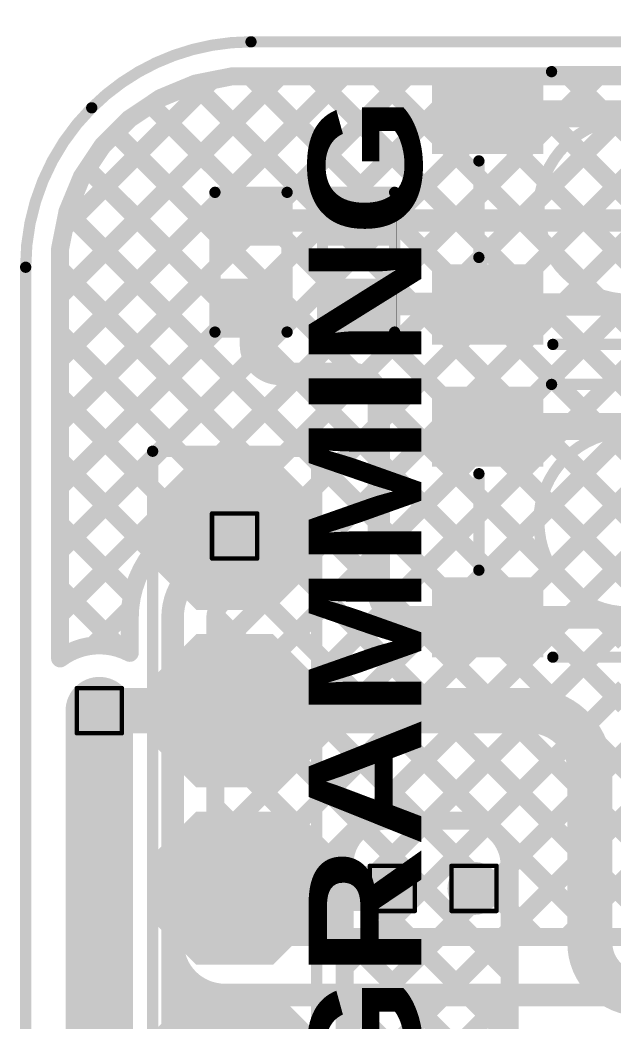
# Model space of a CAD drawing. Header units: inches. Extents: x -17 to 349, y -40 to 215.
# Drawn here: x 84.84 to 91.53, y 150.81 to 162.1 of the extents above; entities that cross this region are included whole.
import ezdxf

# ---------------------------------------------------------------- set-up
doc = ezdxf.new("R2010")
doc.units = ezdxf.units.IN
for name, color, linetype in [('Board Outline', 216, 'Continuous'), ('Bottom Layer', 5, 'Continuous'), ('Drill Drawing', 1, 'Continuous'), ('Top Layer', 1, 'Continuous'), ('Top Overlay', 2, 'Continuous'), ('Top Paste', 8, 'Continuous'), ('Top Solder', 216, 'Continuous'), ('Via Holes', 16, 'Continuous')]:
    doc.layers.add(name, color=color, linetype=linetype)
doc.styles.add('Arial Black_Bold', font='', dxfattribs={"height": 0.2})
doc.styles.get('Arial Black_Bold').set_extended_font_data('Arial Black', bold=True)

# ---------------------------------------------------------------- blocks, each defined once
blk = doc.blocks.new('PTS810SJK250SMTR_LFS_1')
at = {"layer": 'Top Layer'}
for points in [[(-2.62507476, 1.4249273), (-1.57506416, 1.4249273), (-1.57506416, 0.7249287), (-2.62507476, 0.7249287)], [(1.57506416, 1.4249273), (2.62507476, 1.4249273), (2.62507476, 0.7249287), (1.57506416, 0.7249287)], [(-2.62507476, -0.7249287), (-1.57506416, -0.7249287), (-1.57506416, -1.4249273), (-2.62507476, -1.4249273)], [(1.57506416, -0.7249287), (2.62507476, -0.7249287), (2.62507476, -1.4249273), (1.57506416, -1.4249273)]]:
    blk.add_hatch(color=1, dxfattribs=at).paths.add_polyline_path(points)
at = {"layer": 'Top Paste'}
for points in [[(-2.62507476, 1.4249273), (-1.57506416, 1.4249273), (-1.57506416, 0.7249287), (-2.62507476, 0.7249287)], [(1.57506416, 1.4249273), (2.62507476, 1.4249273), (2.62507476, 0.7249287), (1.57506416, 0.7249287)], [(-2.62507476, -0.7249287), (-1.57506416, -0.7249287), (-1.57506416, -1.4249273), (-2.62507476, -1.4249273)], [(1.57506416, -0.7249287), (2.62507476, -0.7249287), (2.62507476, -1.4249273), (1.57506416, -1.4249273)]]:
    blk.add_hatch(color=8, dxfattribs=at).paths.add_polyline_path(points)
at = {"layer": 'Top Solder'}
for points in [[(-2.72667476, 1.5265273), (-1.47346416, 1.5265273), (-1.47346416, 0.6233287), (-2.72667476, 0.6233287)], [(1.47346416, 1.5265273), (2.72667476, 1.5265273), (2.72667476, 0.6233287), (1.47346416, 0.6233287)], [(-2.72667476, -0.6233287), (-1.47346416, -0.6233287), (-1.47346416, -1.5265273), (-2.72667476, -1.5265273)], [(1.47346416, -0.6233287), (2.72667476, -0.6233287), (2.72667476, -1.5265273), (1.47346416, -1.5265273)]]:
    blk.add_hatch(color=216, dxfattribs=at).paths.add_polyline_path(points)
at = {"layer": 'Top Overlay', "const_width": 0.127}
for points in [[(1.3664184, 1.523873), (-1.3664184, 1.523873)], [(-2.836672, 1.074928), (-3.014472, 1.252728)], [(-3.014472, 1.252728), (-3.014472, 0.8971279999999999)], [(-2.836672, 1.074928), (-3.014472, 0.8971279999999999)], [(0.508, 1.016), (-0.508, 1.016)], [(-2.199894, 0.5438139999999999), (-2.199894, -0.5438139999999999)], [(2.199894, 0.5438139999999999), (2.199894, -0.5438139999999999)], [(0.508, -1.016), (-0.508, -1.016)], [(1.3810996, -1.549908), (-1.3810996, -1.549908)]]:
    blk.add_lwpolyline(points, dxfattribs=at)
at = {"layer": 'Top Overlay', "const_width": 0.0635}
for points in [[(-1.3981684, 1.523873, 1), (-1.3346684, 1.523873, 1)], [(1.3346684, 1.523873, 1), (1.3981684, 1.523873, 1)], [(-3.046222, 1.252728, 1), (-2.982722, 1.252728, 1)], [(-3.046222, 1.252728, 1), (-2.982722, 1.252728, 1)], [(-2.868422, 1.074928, 1), (-2.804922, 1.074928, 1)], [(-2.868422, 1.074928, 1), (-2.804922, 1.074928, 1)], [(-0.5397500000000001, 1.016, 1), (-0.47625, 1.016, 1)], [(-0.53974746, 1.016, 1), (-0.47624746, 1.016, 1)], [(0.47624746, 1.016, 1), (0.53974746, 1.016, 1)], [(0.47625, 1.016, 1), (0.5397500000000001, 1.016, 1)], [(-3.046222, 0.8971279999999999, 1), (-2.982722, 0.8971279999999999, 1)], [(-3.046222, 0.8971279999999999, 1), (-2.982722, 0.8971279999999999, 1)], [(-2.231644, 0.5438139999999999, 1), (-2.168144, 0.5438139999999999, 1)], [(2.168144, 0.5438139999999999, 1), (2.231644, 0.5438139999999999, 1)], [(-2.231644, -0.5438139999999999, 1), (-2.168144, -0.5438139999999999, 1)], [(2.168144, -0.5438139999999999, 1), (2.231644, -0.5438139999999999, 1)], [(-0.5397500000000001, -1.016, 1), (-0.47625, -1.016, 1)], [(-0.53974746, -1.016, 1), (-0.47624746, -1.016, 1)], [(0.47624746, -1.016, 1), (0.53974746, -1.016, 1)], [(0.47625, -1.016, 1), (0.5397500000000001, -1.016, 1)], [(-1.4128496, -1.549908, 1), (-1.3493496, -1.549908, 1)], [(1.3493496, -1.549908, 1), (1.4128496, -1.549908, 1)]]:
    blk.add_lwpolyline(points, format="xyb", close=True, dxfattribs=at)
at = {"layer": 'Top Overlay', "const_width": 0.127}
for points in [[(-0.50799746, -1.016, -0.9999999999999999), (-0.50799746, 1.016)], [(0.50799746, 1.016, -0.9999999999999999), (0.50799746, -1.016)]]:
    blk.add_lwpolyline(points, format="xyb", dxfattribs=at)
blk = doc.blocks.new('PTS810SJK250SMTR_LFS_2')
at = {"layer": 'Top Layer'}
for points in [[(-2.62507476, 1.4249273), (-1.57506416, 1.4249273), (-1.57506416, 0.7249287), (-2.62507476, 0.7249287)], [(1.57506416, 1.4249273), (2.62507476, 1.4249273), (2.62507476, 0.7249287), (1.57506416, 0.7249287)], [(-2.62507476, -0.7249287), (-1.57506416, -0.7249287), (-1.57506416, -1.4249273), (-2.62507476, -1.4249273)], [(1.57506416, -0.7249287), (2.62507476, -0.7249287), (2.62507476, -1.4249273), (1.57506416, -1.4249273)]]:
    blk.add_hatch(color=1, dxfattribs=at).paths.add_polyline_path(points)
at = {"layer": 'Top Paste'}
for points in [[(-2.62507476, 1.4249273), (-1.57506416, 1.4249273), (-1.57506416, 0.7249287), (-2.62507476, 0.7249287)], [(1.57506416, 1.4249273), (2.62507476, 1.4249273), (2.62507476, 0.7249287), (1.57506416, 0.7249287)], [(-2.62507476, -0.7249287), (-1.57506416, -0.7249287), (-1.57506416, -1.4249273), (-2.62507476, -1.4249273)], [(1.57506416, -0.7249287), (2.62507476, -0.7249287), (2.62507476, -1.4249273), (1.57506416, -1.4249273)]]:
    blk.add_hatch(color=8, dxfattribs=at).paths.add_polyline_path(points)
at = {"layer": 'Top Solder'}
for points in [[(-2.72667476, 1.5265273), (-1.47346416, 1.5265273), (-1.47346416, 0.6233287), (-2.72667476, 0.6233287)], [(1.47346416, 1.5265273), (2.72667476, 1.5265273), (2.72667476, 0.6233287), (1.47346416, 0.6233287)], [(-2.72667476, -0.6233287), (-1.47346416, -0.6233287), (-1.47346416, -1.5265273), (-2.72667476, -1.5265273)], [(1.47346416, -0.6233287), (2.72667476, -0.6233287), (2.72667476, -1.5265273), (1.47346416, -1.5265273)]]:
    blk.add_hatch(color=216, dxfattribs=at).paths.add_polyline_path(points)
at = {"layer": 'Top Overlay', "const_width": 0.127}
for points in [[(1.3664184, 1.523873), (-1.3664184, 1.523873)], [(-2.836672, 1.074928), (-3.014472, 1.252728)], [(-3.014472, 1.252728), (-3.014472, 0.8971279999999999)], [(-2.836672, 1.074928), (-3.014472, 0.8971279999999999)], [(0.508, 1.016), (-0.508, 1.016)], [(-2.199894, 0.5438139999999999), (-2.199894, -0.5438139999999999)], [(2.199894, 0.5438139999999999), (2.199894, -0.5438139999999999)], [(0.508, -1.016), (-0.508, -1.016)], [(1.3810996, -1.549908), (-1.3810996, -1.549908)]]:
    blk.add_lwpolyline(points, dxfattribs=at)
at = {"layer": 'Top Overlay', "const_width": 0.0635}
for points in [[(-1.3981684, 1.523873, 1), (-1.3346684, 1.523873, 1)], [(1.3346684, 1.523873, 1), (1.3981684, 1.523873, 1)], [(-3.046222, 1.252728, 1), (-2.982722, 1.252728, 1)], [(-3.046222, 1.252728, 1), (-2.982722, 1.252728, 1)], [(-2.868422, 1.074928, 1), (-2.804922, 1.074928, 1)], [(-2.868422, 1.074928, 1), (-2.804922, 1.074928, 1)], [(-0.5397500000000001, 1.016, 1), (-0.47625, 1.016, 1)], [(-0.53974746, 1.016, 1), (-0.47624746, 1.016, 1)], [(0.47624746, 1.016, 1), (0.53974746, 1.016, 1)], [(0.47625, 1.016, 1), (0.5397500000000001, 1.016, 1)], [(-3.046222, 0.8971279999999999, 1), (-2.982722, 0.8971279999999999, 1)], [(-3.046222, 0.8971279999999999, 1), (-2.982722, 0.8971279999999999, 1)], [(-2.231644, 0.5438139999999999, 1), (-2.168144, 0.5438139999999999, 1)], [(2.168144, 0.5438139999999999, 1), (2.231644, 0.5438139999999999, 1)], [(-2.231644, -0.5438139999999999, 1), (-2.168144, -0.5438139999999999, 1)], [(2.168144, -0.5438139999999999, 1), (2.231644, -0.5438139999999999, 1)], [(-0.5397500000000001, -1.016, 1), (-0.47625, -1.016, 1)], [(-0.53974746, -1.016, 1), (-0.47624746, -1.016, 1)], [(0.47624746, -1.016, 1), (0.53974746, -1.016, 1)], [(0.47625, -1.016, 1), (0.5397500000000001, -1.016, 1)], [(-1.4128496, -1.549908, 1), (-1.3493496, -1.549908, 1)], [(1.3493496, -1.549908, 1), (1.4128496, -1.549908, 1)]]:
    blk.add_lwpolyline(points, format="xyb", close=True, dxfattribs=at)
at = {"layer": 'Top Overlay', "const_width": 0.127}
for points in [[(-0.50799746, -1.016, -0.9999999999999999), (-0.50799746, 1.016)], [(0.50799746, 1.016, -0.9999999999999999), (0.50799746, -1.016)]]:
    blk.add_lwpolyline(points, format="xyb", dxfattribs=at)
blk = doc.blocks.new('R___0402_3')
at = {"layer": 'Top Layer'}
for points in [[(-0.6985, -0.3175), (-0.6985, 0.3175), (-0.2412999999999999, 0.3175), (-0.2413, -0.3175)], [(0.24130254, -0.3175), (0.24130254, 0.3175), (0.6985025399999999, 0.3175), (0.6985025399999999, -0.3175)]]:
    blk.add_hatch(color=1, dxfattribs=at).paths.add_polyline_path(points)
at = {"layer": 'Top Paste'}
for points in [[(-0.6985, -0.3175), (-0.6985, 0.3175), (-0.2412999999999999, 0.3175), (-0.2413, -0.3175)], [(0.24130254, -0.3175), (0.24130254, 0.3175), (0.6985025399999999, 0.3175), (0.6985025399999999, -0.3175)]]:
    blk.add_hatch(color=8, dxfattribs=at).paths.add_polyline_path(points)
at = {"layer": 'Top Solder'}
for points in [[(-0.75350116, -0.37250116), (-0.75350116, 0.37250116), (-0.1862988399999999, 0.37250116), (-0.18629884, -0.37250116)], [(0.18630138, -0.37250116), (0.18630138, 0.37250116), (0.7535037, 0.37250116), (0.7535037, -0.37250116)]]:
    blk.add_hatch(color=216, dxfattribs=at).paths.add_polyline_path(points)
at = {"layer": 'Top Overlay'}
for points, const_width in [([(-0.7874, 0.4064), (-0.7874, -0.4064)], 0.127), ([(-0.7874, 0.4064), (0.7874, 0.4064)], 0.127), ([(0.7874, 0.4064), (0.7874, -0.4064)], 0.127), ([(-0.7874, -0.4064), (0.7874, -0.4064)], 0.127), ([(-0.8127974599999999, -0.4318), (0.8128, -0.4318)], 0.0032258)]:
    blk.add_lwpolyline(points, dxfattribs=dict(at, const_width=const_width))
for points, const_width in [([(-0.8191499999999999, 0.4064, 1), (-0.7556499999999999, 0.4064, 1)], 0.0635), ([(-0.8191499999999999, 0.4064, 1), (-0.7556499999999999, 0.4064, 1)], 0.0635), ([(0.7556499999999999, 0.4064, 1), (0.8191499999999999, 0.4064, 1)], 0.0635), ([(0.7556499999999999, 0.4064, 1), (0.8191499999999999, 0.4064, 1)], 0.0635), ([(-0.8191499999999999, -0.4064, 1), (-0.7556499999999999, -0.4064, 1)], 0.0635), ([(-0.8191499999999999, -0.4064, 1), (-0.7556499999999999, -0.4064, 1)], 0.0635), ([(-0.8136026399999999, -0.4318, 1), (-0.81199228, -0.4318, 1)], 0.0016129), ([(0.7556499999999999, -0.4064, 1), (0.8191499999999999, -0.4064, 1)], 0.0635), ([(0.7556499999999999, -0.4064, 1), (0.8191499999999999, -0.4064, 1)], 0.0635), ([(0.8119948199999999, -0.4318, 1), (0.81360518, -0.4318, 1)], 0.0016129)]:
    blk.add_lwpolyline(points, format="xyb", close=True, dxfattribs=dict(at, const_width=const_width))
blk = doc.blocks.new('R___0402_4')
at = {"layer": 'Top Layer'}
for points in [[(-0.6985025399999999, -0.3175), (-0.6985025399999999, 0.3175), (-0.24130254, 0.3175), (-0.24130254, -0.3175)], [(0.2412999999999999, -0.3175), (0.2413, 0.3175), (0.6985, 0.3175), (0.6985, -0.3175)]]:
    blk.add_hatch(color=1, dxfattribs=at).paths.add_polyline_path(points)
at = {"layer": 'Top Paste'}
for points in [[(-0.6985025399999999, -0.3175), (-0.6985025399999999, 0.3175), (-0.24130254, 0.3175), (-0.24130254, -0.3175)], [(0.2412999999999999, -0.3175), (0.2413, 0.3175), (0.6985, 0.3175), (0.6985, -0.3175)]]:
    blk.add_hatch(color=8, dxfattribs=at).paths.add_polyline_path(points)
at = {"layer": 'Top Solder'}
for points in [[(-0.7535037, -0.37250116), (-0.7535037, 0.37250116), (-0.18630138, 0.37250116), (-0.18630138, -0.37250116)], [(0.1862988399999999, -0.37250116), (0.18629884, 0.37250116), (0.75350116, 0.37250116), (0.75350116, -0.37250116)]]:
    blk.add_hatch(color=216, dxfattribs=at).paths.add_polyline_path(points)
at = {"layer": 'Top Overlay'}
for points, const_width in [([(-0.7874, 0.4064), (-0.7874, -0.4064)], 0.127), ([(-0.7874, 0.4064), (0.7874, 0.4064)], 0.127), ([(0.7874, 0.4064), (0.7874, -0.4064)], 0.127), ([(-0.7874, -0.4064), (0.7874, -0.4064)], 0.127), ([(-0.8128, -0.4318), (0.8127974599999999, -0.4318)], 0.0032258)]:
    blk.add_lwpolyline(points, dxfattribs=dict(at, const_width=const_width))
for points, const_width in [([(-0.8191499999999999, 0.4064, 1), (-0.7556499999999999, 0.4064, 1)], 0.0635), ([(-0.8191499999999999, 0.4064, 1), (-0.7556499999999999, 0.4064, 1)], 0.0635), ([(0.7556499999999999, 0.4064, 1), (0.8191499999999999, 0.4064, 1)], 0.0635), ([(0.7556499999999999, 0.4064, 1), (0.8191499999999999, 0.4064, 1)], 0.0635), ([(-0.8191499999999999, -0.4064, 1), (-0.7556499999999999, -0.4064, 1)], 0.0635), ([(-0.8191499999999999, -0.4064, 1), (-0.7556499999999999, -0.4064, 1)], 0.0635), ([(-0.81360518, -0.4318, 1), (-0.8119948199999999, -0.4318, 1)], 0.0016129), ([(0.7556499999999999, -0.4064, 1), (0.8191499999999999, -0.4064, 1)], 0.0635), ([(0.7556499999999999, -0.4064, 1), (0.8191499999999999, -0.4064, 1)], 0.0635), ([(0.81199228, -0.4318, 1), (0.8136026399999999, -0.4318, 1)], 0.0016129)]:
    blk.add_lwpolyline(points, format="xyb", close=True, dxfattribs=dict(at, const_width=const_width))
blk = doc.blocks.new('SMD_PADS__1_8__2_54___83')
at = {"layer": 'Top Layer'}
for points in [[(0.3809999999999999, 0.7619999999999999), (-0.3809999999999999, 0.7619999999999999), (-0.7619999999999999, 0.3809999999999999), (-0.7619999999999999, -0.3809999999999999), (-0.3809999999999999, -0.7619999999999999), (0.3809999999999999, -0.7619999999999999), (0.7619999999999999, -0.3809999999999999), (0.7619999999999999, 0.3809999999999999)], [(2.38099854, 0.7619999999999999), (1.61899854, 0.7619999999999999), (1.23799854, 0.3809999999999999), (1.23799854, -0.3809999999999999), (1.61899854, -0.7619999999999999), (2.38099854, -0.7619999999999999), (2.76199854, -0.3809999999999999), (2.76199854, 0.3809999999999999)], [(4.38099454, 0.7619999999999999), (3.61899454, 0.7619999999999999), (3.23799454, 0.3809999999999999), (3.23799454, -0.3809999999999999), (3.61899454, -0.7619999999999999), (4.38099454, -0.7619999999999999), (4.76199454, -0.3809999999999999), (4.76199454, 0.3809999999999999)], [(6.38099816, 0.7619999999999999), (5.61899816, 0.7619999999999999), (5.23799816, 0.3809999999999999), (5.23799816, -0.3809999999999999), (5.61899816, -0.7619999999999999), (6.38099816, -0.7619999999999999), (6.76199816, -0.3809999999999999), (6.76199816, 0.3809999999999999)]]:
    blk.add_hatch(color=1, dxfattribs=at).paths.add_polyline_path(points)
at = {"layer": 'Top Paste'}
for points in [[(0.3809999999999999, 0.7619999999999999), (-0.3809999999999999, 0.7619999999999999), (-0.7619999999999999, 0.3809999999999999), (-0.7619999999999999, -0.3809999999999999), (-0.3809999999999999, -0.7619999999999999), (0.3809999999999999, -0.7619999999999999), (0.7619999999999999, -0.3809999999999999), (0.7619999999999999, 0.3809999999999999)], [(2.38099854, 0.7619999999999999), (1.61899854, 0.7619999999999999), (1.23799854, 0.3809999999999999), (1.23799854, -0.3809999999999999), (1.61899854, -0.7619999999999999), (2.38099854, -0.7619999999999999), (2.76199854, -0.3809999999999999), (2.76199854, 0.3809999999999999)], [(4.38099454, 0.7619999999999999), (3.61899454, 0.7619999999999999), (3.23799454, 0.3809999999999999), (3.23799454, -0.3809999999999999), (3.61899454, -0.7619999999999999), (4.38099454, -0.7619999999999999), (4.76199454, -0.3809999999999999), (4.76199454, 0.3809999999999999)], [(6.38099816, 0.7619999999999999), (5.61899816, 0.7619999999999999), (5.23799816, 0.3809999999999999), (5.23799816, -0.3809999999999999), (5.61899816, -0.7619999999999999), (6.38099816, -0.7619999999999999), (6.76199816, -0.3809999999999999), (6.76199816, 0.3809999999999999)]]:
    blk.add_hatch(color=8, dxfattribs=at).paths.add_polyline_path(points)
at = {"layer": 'Top Solder'}
for points in [[(0.4318, 0.8636), (-0.4318, 0.8636), (-0.8636, 0.4318), (-0.8636, -0.4318), (-0.4318, -0.8636), (0.4318, -0.8636), (0.8636, -0.4318), (0.8636, 0.4318)], [(2.43179854, 0.8636), (1.56819854, 0.8636), (1.13639854, 0.4318), (1.13639854, -0.4318), (1.56819854, -0.8636), (2.43179854, -0.8636), (2.86359854, -0.4318), (2.86359854, 0.4318)], [(4.431794539999999, 0.8636), (3.56819454, 0.8636), (3.13639454, 0.4318), (3.13639454, -0.4318), (3.56819454, -0.8636), (4.431794539999999, -0.8636), (4.863594539999999, -0.4318), (4.863594539999999, 0.4318)], [(6.43179816, 0.8636), (5.56819816, 0.8636), (5.13639816, 0.4318), (5.13639816, -0.4318), (5.56819816, -0.8636), (6.43179816, -0.8636), (6.86359816, -0.4318), (6.86359816, 0.4318)]]:
    blk.add_hatch(color=216, dxfattribs=at).paths.add_polyline_path(points)
at = {"layer": 'Top Overlay', "const_width": 0.127}
for points in [[(14.9237954, 0.9237979999999999), (-0.9238030799999999, 0.9237979999999999)], [(-0.92380054, -0.92380054), (-0.92380054, 0.92380054)], [(-0.9238030799999999, -0.9238030799999999), (14.9237954, -0.92380054)]]:
    blk.add_lwpolyline(points, dxfattribs=at)
at = {"layer": 'Top Overlay', "const_width": 0.0635}
for points in [[(-0.9555530799999999, 0.9237979999999999, 1), (-0.8920530799999998, 0.9237979999999999, 1)], [(-0.9555505399999998, 0.92380054, 1), (-0.89205054, 0.92380054, 1)], [(-0.9555530799999999, -0.9238030799999999, 1), (-0.8920530799999998, -0.9238030799999999, 1)], [(-0.9555505399999998, -0.92380054, 1), (-0.89205054, -0.92380054, 1)]]:
    blk.add_lwpolyline(points, format="xyb", close=True, dxfattribs=at)

msp = doc.modelspace()

# ---------------------------------------------------------------- hatches: boundary and pattern name
at = {"layer": 'Bottom Layer'}
h = msp.add_hatch(color=5, dxfattribs=at)
edge = h.paths.add_edge_path()
edge.add_arc((87.25869772, 156.28747), 0.2999994, 0, 360)
h = msp.add_hatch(color=5, dxfattribs=at)
edge = h.paths.add_edge_path()
edge.add_arc((85.73469772, 154.31846962), 0.2999994, 0, 360)
h = msp.add_hatch(color=5, dxfattribs=at)
edge = h.paths.add_edge_path()
edge.add_arc((89.03669771999999, 152.31566946), 0.2999994, 0, 360)
h = msp.add_hatch(color=5, dxfattribs=at)
edge = h.paths.add_edge_path()
edge.add_arc((89.95706163999999, 152.31566946), 0.2999994, 0, 360)
at = {"layer": 'Top Layer'}
h = msp.add_hatch(color=1, dxfattribs=at)
edge = h.paths.add_edge_path()
edge.add_arc((87.25869772, 156.28747), 0.2999994, 0, 360)
h = msp.add_hatch(color=1, dxfattribs=at)
edge = h.paths.add_edge_path()
edge.add_arc((85.73469772, 154.31846962), 0.2999994, 0, 360)
h = msp.add_hatch(color=1, dxfattribs=at)
edge = h.paths.add_edge_path()
edge.add_arc((89.03669771999999, 152.31566946), 0.2999994, 0, 360)
h = msp.add_hatch(color=1, dxfattribs=at)
edge = h.paths.add_edge_path()
edge.add_arc((89.95706163999999, 152.31566946), 0.2999994, 0, 360)
at = {"layer": 'Via Holes'}
h = msp.add_hatch(color=7, dxfattribs=at)
edge = h.paths.add_edge_path()
edge.add_arc((87.25869772, 156.28747), 0.1499997, 0, 360)
h = msp.add_hatch(color=7, dxfattribs=at)
edge = h.paths.add_edge_path()
edge.add_arc((85.73469772, 154.31846962), 0.1499997, 0, 360)
h = msp.add_hatch(color=7, dxfattribs=at)
edge = h.paths.add_edge_path()
edge.add_arc((89.03669771999999, 152.31566946), 0.1499997, 0, 360)
h = msp.add_hatch(color=7, dxfattribs=at)
edge = h.paths.add_edge_path()
edge.add_arc((89.95706163999999, 152.31566946), 0.1499997, 0, 360)

# ---------------------------------------------------------------- linework, layer by layer
at = {"layer": 'Board Outline', "const_width": 0.127}
for points in [[(85.64865014, 161.11287056, -0.198912367379658), (87.44386118, 161.8564708)], [(84.90435394, 159.31598058, -0.198912367379658), (85.64865014, 161.11287056)]]:
    msp.add_lwpolyline(points, format="xyb", dxfattribs=at)
for points in [[(87.44386118, 161.8564708), (92.08491362, 161.8564708)], [(84.90435394, 139.4028708), (84.90435394, 159.31598058)]]:
    msp.add_lwpolyline(points, dxfattribs=at)
at = {"layer": 'Board Outline', "const_width": 0.0635}
for points in [[(87.41211118, 161.8564708, 1), (87.47561118, 161.8564708, 1)], [(87.41211118, 161.8564708, 1), (87.47561118, 161.8564708, 1)], [(85.61690014, 161.11287056, 1), (85.68040013999999, 161.11287056, 1)], [(85.61690014, 161.11287056, 1), (85.68040013999999, 161.11287056, 1)], [(84.87260393999999, 159.31598058, 1), (84.93610394, 159.31598058, 1)], [(84.87260393999999, 159.31598058, 1), (84.93610394, 159.31598058, 1)]]:
    msp.add_lwpolyline(points, format="xyb", close=True, dxfattribs=at)
at = {"layer": 'Bottom Layer'}
for points, const_width in [([(87.0424726, 154.99631434), (98.08499306, 166.0388348)], 0.2032), ([(87.0424726, 154.27789312), (97.99950427999998, 165.2349248)], 0.2032), ([(87.0424726, 153.5594719), (98.40903102, 164.92603032)], 0.2032), ([(87.0424726, 152.84105068), (98.9172901, 164.71586818)], 0.2032), ([(87.0424726, 152.12262946), (98.91728755999999, 163.99744442)], 0.2032), ([(87.40746297999999, 151.76919862), (98.91728755999999, 163.2790232)], 0.2032), ([(87.86488904, 156.537152), (93.00442917999999, 161.67669214)], 0.2032), ([(85.2928063, 155.4019117), (91.35891303999999, 161.46801844)], 0.2032), ([(85.2928063, 157.55717536), (89.20364684, 161.4680159)], 0.2032), ([(85.2928063, 156.83875414), (89.92206805999999, 161.4680159)], 0.2032), ([(85.2928063, 156.12033292), (90.64048928, 161.4680159)], 0.2032), ([(85.2928063, 158.9940178), (87.76680186, 161.46801336)], 0.2032), ([(85.2928063, 158.27559658), (88.48522308, 161.46801336)], 0.2032), ([(85.33859996, 159.75823268), (87.00277494, 161.42240766)], 0.2032), ([(86.42527799999999, 161.22327928), (86.81663103999999, 161.38538208)], 0.2032), ([(86.80141389999999, 161.37908034), (92.35074239999999, 155.82975184)], 0.2032), ([(86.81663103999999, 161.38538208), (87.23206074, 161.4680159)], 0.2032), ([(87.23206074, 161.4680159), (87.44385356, 161.46801336)], 0.2032), ([(87.4309021, 161.46801336), (93.06916362, 155.82975184)], 0.2032), ([(87.44385864, 161.46801336), (92.08491362, 161.46801844)], 0.2032), ([(87.50454432, 156.8952285), (92.07733426, 161.46801844)], 0.2032), ([(88.14932332, 161.46801336), (93.78758484, 155.82975184)], 0.2032), ([(88.86774199999999, 161.4680159), (94.50600352, 155.82975438)], 0.2032), ([(89.58616321999999, 161.4680159), (95.22442473999999, 155.82975438)], 0.2032), ([(90.30458444, 161.4680159), (95.8382386, 155.93436174)], 0.2032), ([(91.02300311999998, 161.46801844), (96.6378814, 155.85314016)], 0.2032), ([(86.07308667999999, 160.98794828), (86.42527799999999, 161.22327928)], 0.2032), ([(86.31349005999999, 161.14858296), (91.77727136, 155.68480166)], 0.2032), ([(85.92332319999998, 160.83818988), (86.07308667999999, 160.98794828)], 0.2032), ([(85.77339716, 160.68825876), (85.92332319999998, 160.83818988)], 0.2032), ([(85.91439256, 160.82925924), (91.65289517999999, 155.09075662)], 0.2032), ([(85.5378147, 160.33568136), (85.77339716, 160.68825876)], 0.2032), ([(85.59859182, 160.42663876), (91.65289517999999, 154.3723354)], 0.2032), ([(85.37553156, 159.94389906), (85.5378147, 160.33568136)], 0.2032), ([(85.2928063, 159.52800708), (85.37553156, 159.94389906)], 0.2032), ([(85.37343859999999, 159.93337076), (93.53761073999999, 151.76919862)], 0.2032), ([(85.2928063, 159.31598058), (85.2928063, 159.52800708)], 0.2032), ([(85.2928063, 154.90780042), (85.2928063, 159.31598058)], 0.2032), ([(85.2928063, 159.29558184), (92.81918952, 151.76919862)], 0.2032), ([(85.2928063, 158.57716062), (86.98620906, 156.88375786)], 0.2032), ([(85.2928063, 157.8587394), (86.64189428, 156.50965142)], 0.2032), ([(85.2928063, 157.14031818), (86.33244862, 156.10067586)], 0.2032), ([(85.2928063, 156.42189696), (86.10285802, 155.61184524)], 0.2032), ([(86.49093445999999, 156.26525262), (86.60773382, 156.36530322)], 0.2032), ([(86.80407328, 155.8980372), (87.25869772, 156.28747)], 0.254), ([(87.85498557999999, 156.01498134), (92.1007683, 151.76919862)], 0.2032), ([(85.2928063, 155.70347574), (85.98506806, 155.01121398)], 0.2032), ([(87.11884785999999, 155.53222386), (87.23564976, 155.632277)], 0.2032), ([(87.48087914, 155.67066656), (91.38234961999999, 151.76919608)], 0.2032), ([(85.66065418, 155.05133836), (86.08197922, 155.4726634)], 0.2032), ([(86.55987259999999, 151.70465976), (86.55987259999999, 155.36730928)], 0.254), ([(87.0436156, 155.38950888), (90.6639284, 151.76919608)], 0.2032), ([(86.0772726, 154.97056128), (86.0772726, 155.36730928)], 0.2032), ([(87.0424726, 151.76919862), (87.0424726, 155.36730928)], 0.2032), ([(88.12588165999999, 151.76919608), (91.65289517999999, 155.2962096)], 0.2032), ([(85.73469772, 141.87468704), (85.73469772, 154.31846962)], 0.7619999999999999), ([(87.0424726, 154.67223066), (89.94550717999999, 151.76919608)], 0.2032), ([(88.84430288, 151.76919608), (91.65289517999999, 154.57778838)], 0.2032), ([(89.5627241, 151.76919608), (91.86872913999999, 154.07520112)], 0.2032), ([(90.28114532, 151.76919608), (92.57406427999999, 154.06211504)], 0.2032), ([(90.99956653999999, 151.76919608), (93.29248296, 154.0621125)], 0.2032), ([(87.0424726, 153.95380944), (89.22708596, 151.76919608)], 0.2032), ([(87.0424726, 153.23538822), (88.50866474, 151.76919608)], 0.2032), ([(87.0424726, 152.516967), (87.79024098, 151.76919862)], 0.2032), ([(87.0424726, 151.76919862), (89.03669771999999, 151.76919608)], 0.2032), ([(89.03669771999999, 151.76919608), (94.49590448, 151.76919862)], 0.2032), ([(86.55987259999999, 151.11447044), (86.55987259999999, 151.70465976)], 0.254), ([(86.55987259999999, 150.52428112), (86.55987259999999, 151.11447044)], 0.254), ([(86.61666192, 151.11447044), (94.53705248, 151.11447044)], 0.254)]:
    msp.add_lwpolyline(points, dxfattribs=dict(at, const_width=const_width))
for points, const_width in [([(86.75061389999999, 161.37908034, 1), (86.8522139, 161.37908034, 1)], 0.1016), ([(86.76583104, 161.38538208, 1), (86.86743104, 161.38538208, 1)], 0.1016), ([(86.76583104, 161.38538208, 1), (86.86743104, 161.38538208, 1)], 0.1016), ([(86.95197494, 161.42240766, 1), (87.05357493999999, 161.42240766, 1)], 0.1016), ([(87.18126074, 161.4680159, 1), (87.28286074, 161.4680159, 1)], 0.1016), ([(87.18126074, 161.4680159, 1), (87.28286074, 161.4680159, 1)], 0.1016), ([(87.38010209999999, 161.46801336, 1), (87.48170209999999, 161.46801336, 1)], 0.1016), ([(87.39305355999998, 161.46801336, 1), (87.49465355999999, 161.46801336, 1)], 0.1016), ([(87.39305863999999, 161.46801336, 1), (87.49465864, 161.46801336, 1)], 0.1016), ([(87.71600185999999, 161.46801336, 1), (87.81760186, 161.46801336, 1)], 0.1016), ([(88.09852332, 161.46801336, 1), (88.20012331999999, 161.46801336, 1)], 0.1016), ([(88.43442307999999, 161.46801336, 1), (88.53602307999999, 161.46801336, 1)], 0.1016), ([(88.816942, 161.4680159, 1), (88.91854199999999, 161.4680159, 1)], 0.1016), ([(89.15284684, 161.4680159, 1), (89.25444684, 161.4680159, 1)], 0.1016), ([(89.53536322, 161.4680159, 1), (89.63696322, 161.4680159, 1)], 0.1016), ([(89.87126805999999, 161.4680159, 1), (89.97286806, 161.4680159, 1)], 0.1016), ([(90.25378444, 161.4680159, 1), (90.35538444, 161.4680159, 1)], 0.1016), ([(90.58968927999999, 161.4680159, 1), (90.69128927999999, 161.4680159, 1)], 0.1016), ([(90.97220312, 161.46801844, 1), (91.07380312, 161.46801844, 1)], 0.1016), ([(91.30811304, 161.46801844, 1), (91.40971304, 161.46801844, 1)], 0.1016), ([(86.26269006, 161.14858296, 1), (86.36429006, 161.14858296, 1)], 0.1016), ([(86.374478, 161.22327928, 1), (86.476078, 161.22327928, 1)], 0.1016), ([(86.374478, 161.22327928, 1), (86.476078, 161.22327928, 1)], 0.1016), ([(86.02228668, 160.98794828, 1), (86.12388668, 160.98794828, 1)], 0.1016), ([(86.02228668, 160.98794828, 1), (86.12388668, 160.98794828, 1)], 0.1016), ([(85.86359255999999, 160.82925924, 1), (85.96519255999999, 160.82925924, 1)], 0.1016), ([(85.87252319999999, 160.83818988, 1), (85.9741232, 160.83818988, 1)], 0.1016), ([(85.87252319999999, 160.83818988, 1), (85.9741232, 160.83818988, 1)], 0.1016), ([(85.72259715999999, 160.68825876, 1), (85.82419716, 160.68825876, 1)], 0.1016), ([(85.72259715999999, 160.68825876, 1), (85.82419716, 160.68825876, 1)], 0.1016), ([(85.54779182, 160.42663876, 1), (85.64939181999999, 160.42663876, 1)], 0.1016), ([(85.48701469999999, 160.33568136, 1), (85.5886147, 160.33568136, 1)], 0.1016), ([(85.48701469999999, 160.33568136, 1), (85.5886147, 160.33568136, 1)], 0.1016), ([(85.32263859999999, 159.93337076, 1), (85.4242386, 159.93337076, 1)], 0.1016), ([(85.32473156, 159.94389906, 1), (85.42633156, 159.94389906, 1)], 0.1016), ([(85.32473156, 159.94389906, 1), (85.42633156, 159.94389906, 1)], 0.1016), ([(85.28779995999999, 159.75823268, 1), (85.38939995999999, 159.75823268, 1)], 0.1016), ([(85.2420063, 159.52800708, 1), (85.34360629999999, 159.52800708, 1)], 0.1016), ([(85.2420063, 159.52800708, 1), (85.34360629999999, 159.52800708, 1)], 0.1016), ([(85.2420063, 159.31598058, 1), (85.34360629999999, 159.31598058, 1)], 0.1016), ([(85.2420063, 159.31598058, 1), (85.34360629999999, 159.31598058, 1)], 0.1016), ([(85.2420063, 159.29558184, 1), (85.34360629999999, 159.29558184, 1)], 0.1016), ([(85.2420063, 158.9940178, 1), (85.34360629999999, 158.9940178, 1)], 0.1016), ([(85.2420063, 158.57716062, 1), (85.34360629999999, 158.57716062, 1)], 0.1016), ([(85.2420063, 158.27559658, 1), (85.34360629999999, 158.27559658, 1)], 0.1016), ([(85.2420063, 157.8587394, 1), (85.34360629999999, 157.8587394, 1)], 0.1016), ([(85.2420063, 157.55717536, 1), (85.34360629999999, 157.55717536, 1)], 0.1016), ([(85.2420063, 157.14031818, 1), (85.34360629999999, 157.14031818, 1)], 0.1016), ([(86.93540905999998, 156.88375786, 1), (87.03700905999999, 156.88375786, 1)], 0.1016), ([(87.45374432, 156.8952285, 1), (87.55534431999999, 156.8952285, 1)], 0.1016), ([(85.2420063, 156.83875414, 1), (85.34360629999999, 156.83875414, 1)], 0.1016), ([(87.81408904, 156.537152, 1), (87.91568904, 156.537152, 1)], 0.1016), ([(85.2420063, 156.42189696, 1), (85.34360629999999, 156.42189696, 1)], 0.1016), ([(86.59109428, 156.50965142, 1), (86.69269428, 156.50965142, 1)], 0.1016), ([(86.55693382, 156.36530322, 1), (86.65853381999999, 156.36530322, 1)], 0.1016), ([(86.55693382, 156.36530322, 1), (86.65853381999999, 156.36530322, 1)], 0.1016), ([(87.19519772, 156.28747, 1), (87.32219771999999, 156.28747, 1)], 0.127), ([(87.86349711999999, 156.28747, 1), (87.96509712, 156.28747, 1)], 0.1016), ([(87.86349711999999, 156.28747, 1), (87.96509712, 156.28747, 1)], 0.1016), ([(86.43931404, 156.26455158, 1), (86.54091404, 156.26455158, 1)], 0.1016), ([(86.44013446, 156.26525262, 1), (86.54173446, 156.26525262, 1)], 0.1016), ([(85.2420063, 156.12033292, 1), (85.34360629999999, 156.12033292, 1)], 0.1016), ([(86.28164862, 156.10067586, 1), (86.38324861999999, 156.10067586, 1)], 0.1016), ([(87.80418558, 156.01498134, 1), (87.90578558, 156.01498134, 1)], 0.1016), ([(86.74057327999999, 155.8980372, 1), (86.86757327999999, 155.8980372, 1)], 0.127), ([(86.74057327999999, 155.8980372, 1), (86.86757327999999, 155.8980372, 1)], 0.127), ([(85.2420063, 155.70347574, 1), (85.34360629999999, 155.70347574, 1)], 0.1016), ([(86.05205801999999, 155.61184524, 1), (86.15365802, 155.61184524, 1)], 0.1016), ([(87.18484975999999, 155.632277, 1), (87.28644976, 155.632277, 1)], 0.1016), ([(87.18484975999999, 155.632277, 1), (87.28644976, 155.632277, 1)], 0.1016), ([(87.43007913999999, 155.67066656, 1), (87.53167914, 155.67066656, 1)], 0.1016), ([(87.06656957999999, 155.5309564, 1), (87.16816958, 155.5309564, 1)], 0.1016), ([(87.06804786, 155.53222386, 1), (87.16964786, 155.53222386, 1)], 0.1016), ([(85.2420063, 155.4019117, 1), (85.34360629999999, 155.4019117, 1)], 0.1016), ([(86.03117922, 155.4726634, 1), (86.13277921999999, 155.4726634, 1)], 0.1016), ([(86.49637259999999, 155.36730928, 1), (86.6233726, 155.36730928, 1)], 0.127), ([(86.49637259999999, 155.36730928, 1), (86.6233726, 155.36730928, 1)], 0.127), ([(86.99281559999999, 155.38950888, 1), (87.09441559999999, 155.38950888, 1)], 0.1016), ([(86.02647259999999, 155.36730928, 1), (86.1280726, 155.36730928, 1)], 0.1016), ([(86.02647259999999, 155.36730928, 1), (86.1280726, 155.36730928, 1)], 0.1016), ([(86.9916726, 155.36730928, 1), (87.0932726, 155.36730928, 1)], 0.1016), ([(86.9916726, 155.36730928, 1), (87.0932726, 155.36730928, 1)], 0.1016), ([(85.60985418, 155.05133836, 1), (85.71145418, 155.05133836, 1)], 0.1016), ([(85.93426806, 155.01121398, 1), (86.03586805999998, 155.01121398, 1)], 0.1016), ([(86.02647259999999, 154.97056128, 1), (86.1280726, 154.97056128, 1)], 0.1016), ([(86.02647259999999, 154.97056128, 1), (86.1280726, 154.97056128, 1)], 0.1016), ([(86.9916726, 154.99631434, 1), (87.0932726, 154.99631434, 1)], 0.1016), ([(85.2420063, 154.90780042, 1), (85.34360629999999, 154.90780042, 1)], 0.1016), ([(85.2420063, 154.90780042, 1), (85.34360629999999, 154.90780042, 1)], 0.1016), ([(85.54419772, 154.31846962, 1), (85.92519771999999, 154.31846962, 1)], 0.3809999999999999), ([(86.9916726, 154.67223066, 1), (87.0932726, 154.67223066, 1)], 0.1016), ([(86.9916726, 154.27789312, 1), (87.0932726, 154.27789312, 1)], 0.1016), ([(86.9916726, 153.95380944, 1), (87.0932726, 153.95380944, 1)], 0.1016), ([(86.9916726, 153.5594719, 1), (87.0932726, 153.5594719, 1)], 0.1016), ([(86.9916726, 153.23538822, 1), (87.0932726, 153.23538822, 1)], 0.1016), ([(86.9916726, 152.84105068, 1), (87.0932726, 152.84105068, 1)], 0.1016), ([(86.9916726, 152.516967, 1), (87.0932726, 152.516967, 1)], 0.1016), ([(86.9916726, 152.12262946, 1), (87.0932726, 152.12262946, 1)], 0.1016), ([(86.9916726, 151.76919862, 1), (87.0932726, 151.76919862, 1)], 0.1016), ([(86.9916726, 151.76919862, 1), (87.0932726, 151.76919862, 1)], 0.1016), ([(87.35666298, 151.76919862, 1), (87.45826298, 151.76919862, 1)], 0.1016), ([(87.73944098, 151.76919862, 1), (87.84104097999999, 151.76919862, 1)], 0.1016), ([(88.07508166, 151.76919608, 1), (88.17668166, 151.76919608, 1)], 0.1016), ([(88.45786473999999, 151.76919608, 1), (88.55946474, 151.76919608, 1)], 0.1016), ([(88.79350287999999, 151.76919608, 1), (88.89510288, 151.76919608, 1)], 0.1016), ([(88.98589772, 151.76919608, 1), (89.08749772, 151.76919608, 1)], 0.1016), ([(88.98589772, 151.76919608, 1), (89.08749772, 151.76919608, 1)], 0.1016), ([(89.17628596, 151.76919608, 1), (89.27788595999999, 151.76919608, 1)], 0.1016), ([(89.51192409999999, 151.76919608, 1), (89.61352409999999, 151.76919608, 1)], 0.1016), ([(89.89470718, 151.76919608, 1), (89.99630718, 151.76919608, 1)], 0.1016), ([(90.23034532, 151.76919608, 1), (90.33194532, 151.76919608, 1)], 0.1016), ([(90.6131284, 151.76919608, 1), (90.7147284, 151.76919608, 1)], 0.1016), ([(90.94876654, 151.76919608, 1), (91.05036653999998, 151.76919608, 1)], 0.1016), ([(91.33154961999999, 151.76919608, 1), (91.43314962, 151.76919608, 1)], 0.1016), ([(86.49637259999999, 151.70465976, 1), (86.6233726, 151.70465976, 1)], 0.127), ([(86.49637259999999, 151.70465976, 1), (86.6233726, 151.70465976, 1)], 0.127), ([(86.49637259999999, 151.70465976, 1), (86.6233726, 151.70465976, 1)], 0.127), ([(86.49637259999999, 151.11447044, 1), (86.6233726, 151.11447044, 1)], 0.127), ([(86.49637259999999, 151.11447044, 1), (86.6233726, 151.11447044, 1)], 0.127), ([(86.55316192, 151.11447044, 1), (86.68016191999999, 151.11447044, 1)], 0.127), ([(87.08656192, 151.11447044, 1), (87.21356191999999, 151.11447044, 1)], 0.127), ([(87.08656192, 151.11447044, 1), (87.21356191999999, 151.11447044, 1)], 0.127)]:
    msp.add_lwpolyline(points, format="xyb", close=True, dxfattribs=dict(at, const_width=const_width))
for points, const_width in [([(86.60773382, 156.36530322, -0.9422012759469551), (87.91429712, 156.28747)], 0.2032), ([(87.91429712, 156.28747, -0.4245506430757816), (87.23564976, 155.632277)], 0.2032), ([(86.0772726, 155.36730928, -0.2190248476786994), (86.49011404, 156.26455158)], 0.2032), ([(86.55987259999999, 155.36730928, -0.2190248476786994), (86.80407328, 155.8980372)], 0.254), ([(87.0424726, 155.36730928, -0.2179697741931153), (87.11736958, 155.5309564)], 0.2032), ([(85.2928063, 154.90780042, -0.289478444348618), (86.0772726, 154.97056128)], 0.2032), ([(87.15006192, 151.11447044, -0.4142135623730951), (86.55987259999999, 151.70465976)], 0.254), ([(86.55987259999999, 150.52428112, -0.4142135623730951), (87.15006192, 151.11447044)], 0.254)]:
    msp.add_lwpolyline(points, format="xyb", dxfattribs=dict(at, const_width=const_width))
at = {"layer": 'Drill Drawing', "const_width": 0.0508}
for points in [[(87.00469772, 156.54147), (87.51269771999999, 156.54147)], [(87.00469772, 156.03347), (87.00469772, 156.54147)], [(87.51269771999999, 156.03347), (87.51269771999999, 156.54147)], [(87.00469772, 156.03347), (87.51269771999999, 156.03347)], [(85.48069772, 154.57246962), (85.98869772, 154.57246962)], [(85.48069772, 154.06446962), (85.48069772, 154.57246962)], [(85.98869772, 154.06446962), (85.98869772, 154.57246962)], [(85.48069772, 154.06446962), (85.98869772, 154.06446962)], [(88.78269772, 152.56966946), (89.29069772, 152.56966946)], [(88.78269772, 152.06166946), (88.78269772, 152.56966946)], [(89.29069772, 152.06166946), (89.29069772, 152.56966946)], [(89.70306164, 152.56966946), (90.21106164, 152.56966946)], [(89.70306164, 152.06166946), (89.70306164, 152.56966946)], [(90.21106164, 152.06166946), (90.21106164, 152.56966946)], [(88.78269772, 152.06166946), (89.29069772, 152.06166946)], [(89.70306164, 152.06166946), (90.21106164, 152.06166946)]]:
    msp.add_lwpolyline(points, dxfattribs=at)
at = {"layer": 'Drill Drawing', "const_width": 0.0254}
for points in [[(86.99199772, 156.54147, 1), (87.01739771999999, 156.54147, 1)], [(86.99199772, 156.54147, 1), (87.01739771999999, 156.54147, 1)], [(87.49999772, 156.54147, 1), (87.52539772, 156.54147, 1)], [(87.49999772, 156.54147, 1), (87.52539772, 156.54147, 1)], [(86.99199772, 156.03347, 1), (87.01739771999999, 156.03347, 1)], [(86.99199772, 156.03347, 1), (87.01739771999999, 156.03347, 1)], [(87.49999772, 156.03347, 1), (87.52539772, 156.03347, 1)], [(87.49999772, 156.03347, 1), (87.52539772, 156.03347, 1)], [(85.46799772, 154.57246962, 1), (85.49339771999999, 154.57246962, 1)], [(85.46799772, 154.57246962, 1), (85.49339771999999, 154.57246962, 1)], [(85.97599772, 154.57246962, 1), (86.00139772, 154.57246962, 1)], [(85.97599772, 154.57246962, 1), (86.00139772, 154.57246962, 1)], [(85.46799772, 154.06446962, 1), (85.49339771999999, 154.06446962, 1)], [(85.46799772, 154.06446962, 1), (85.49339771999999, 154.06446962, 1)], [(85.97599772, 154.06446962, 1), (86.00139772, 154.06446962, 1)], [(85.97599772, 154.06446962, 1), (86.00139772, 154.06446962, 1)], [(88.76999771999999, 152.56966946, 1), (88.79539772, 152.56966946, 1)], [(88.76999771999999, 152.56966946, 1), (88.79539772, 152.56966946, 1)], [(89.27799771999999, 152.56966946, 1), (89.30339771999999, 152.56966946, 1)], [(89.27799771999999, 152.56966946, 1), (89.30339771999999, 152.56966946, 1)], [(89.69036163999999, 152.56966946, 1), (89.71576164, 152.56966946, 1)], [(89.69036163999999, 152.56966946, 1), (89.71576164, 152.56966946, 1)], [(90.19836163999999, 152.56966946, 1), (90.22376164, 152.56966946, 1)], [(90.19836163999999, 152.56966946, 1), (90.22376164, 152.56966946, 1)], [(88.76999771999999, 152.06166946, 1), (88.79539772, 152.06166946, 1)], [(88.76999771999999, 152.06166946, 1), (88.79539772, 152.06166946, 1)], [(89.27799771999999, 152.06166946, 1), (89.30339771999999, 152.06166946, 1)], [(89.27799771999999, 152.06166946, 1), (89.30339771999999, 152.06166946, 1)], [(89.69036163999999, 152.06166946, 1), (89.71576164, 152.06166946, 1)], [(89.69036163999999, 152.06166946, 1), (89.71576164, 152.06166946, 1)], [(90.19836163999999, 152.06166946, 1), (90.22376164, 152.06166946, 1)], [(90.19836163999999, 152.06166946, 1), (90.22376164, 152.06166946, 1)]]:
    msp.add_lwpolyline(points, format="xyb", close=True, dxfattribs=at)
at = {"layer": 'Top Layer'}
for points, const_width in [([(90.11162825999999, 161.045398), (94.31176717999999, 161.045398)], 0.3048), ([(87.44386118, 159.84272578), (88.65569772, 159.84272578)], 0.254), ([(88.65569772, 159.84272578), (97.48287335999999, 159.84272578)], 0.254), ([(87.44386118, 158.43959168), (87.44386118, 158.90292324)], 0.254), ([(88.65569772, 158.90292578), (90.11162825999999, 158.90292578)], 0.254), ([(90.11162825999999, 158.895542), (90.11162825999999, 158.90292578)], 0.254), ([(90.11162825999999, 158.895542), (94.31176717999999, 158.895542)], 0.254), ([(87.76849349999999, 158.11495936), (88.57303596, 158.11495936)], 0.254), ([(88.88367796, 155.66446134), (88.88367796, 157.80431736)], 0.254), ([(90.11162825999999, 157.52039616), (94.31176717999999, 157.52039616)], 0.3048), ([(89.17759913999998, 155.37054016), (94.31176717999999, 155.37054016)], 0.254), ([(85.73469772, 154.31846962), (87.25869772, 154.31846962)], 0.508), ([(87.25869772, 154.31846962), (90.58717975999998, 154.31846962)], 0.508), ([(91.26244892, 151.70071006), (91.26244892, 153.64320046)], 0.508), ([(88.49863682, 152.14193346), (89.43716174, 153.08045838)], 0.2032), ([(88.49863682, 151.42351224), (90.09541035999999, 153.02028578)], 0.2032), ([(88.97928864, 153.08046092), (89.85763587999999, 153.08045838)], 0.2032), ([(89.3526661, 153.08046092), (90.35747994, 152.07564708)], 0.2032), ([(88.57181168, 152.8720717), (88.70701842, 153.00728098)], 0.2032), ([(88.71405422, 153.00065158), (90.35747994, 151.35722586)], 0.2032), ([(88.49863682, 138.79152836), (88.49863682, 152.59980656)], 0.2032), ([(88.49863682, 138.79152836), (88.49863682, 152.59980656)], 0.2032), ([(88.49863682, 150.70509102), (90.35747994, 152.56393414)], 0.2032), ([(90.35747994, 152.58061178), (90.35748501999998, 138.76356042)], 0.2032), ([(90.35747994, 138.76355788), (90.35747994, 152.58061178)], 0.2032), ([(87.25869772, 152.31847362), (87.26150188, 152.31566946)], 0.635), ([(87.26150188, 152.31566946), (89.03669771999999, 152.31566946)], 0.508), ([(88.49863682, 152.49764776), (90.35747994, 150.63880464)], 0.2032), ([(88.49863682, 149.9866698), (90.35747994, 151.84551292)], 0.2032), ([(88.49863682, 151.77922654), (90.35747994, 149.92038342)], 0.2032), ([(88.49863682, 149.26824858), (90.35747994, 151.1270917)], 0.2032), ([(88.49863682, 151.06080532), (90.35747994, 149.2019622)], 0.2032)]:
    msp.add_lwpolyline(points, dxfattribs=dict(at, const_width=const_width))
for points, const_width in [([(90.03542826, 161.045398, 1), (90.18782825999999, 161.045398, 1)], 0.1524), ([(87.38036118, 159.84272578, 1), (87.50736117999999, 159.84272578, 1)], 0.127), ([(88.59219771999999, 159.84272578, 1), (88.71919772, 159.84272578, 1)], 0.127), ([(88.59219771999999, 159.84272578, 1), (88.71919772, 159.84272578, 1)], 0.127), ([(87.38036118, 158.90292324, 1), (87.50736117999999, 158.90292324, 1)], 0.127), ([(88.59219771999999, 158.90292578, 1), (88.71919772, 158.90292578, 1)], 0.127), ([(90.04812826, 158.90292578, 1), (90.17512826, 158.90292578, 1)], 0.127), ([(90.04812826, 158.90292578, 1), (90.17512826, 158.90292578, 1)], 0.127), ([(90.04812826, 158.895542, 1), (90.17512826, 158.895542, 1)], 0.127), ([(90.04812826, 158.895542, 1), (90.17512826, 158.895542, 1)], 0.127), ([(87.38036118, 158.43959168, 1), (87.50736117999999, 158.43959168, 1)], 0.127), ([(87.38036118, 158.43959168, 1), (87.50736117999999, 158.43959168, 1)], 0.127), ([(87.70499349999999, 158.11495936, 1), (87.8319935, 158.11495936, 1)], 0.127), ([(87.70499349999999, 158.11495936, 1), (87.8319935, 158.11495936, 1)], 0.127), ([(88.50953596, 158.11495936, 1), (88.63653595999999, 158.11495936, 1)], 0.127), ([(88.50953596, 158.11495936, 1), (88.63653595999999, 158.11495936, 1)], 0.127), ([(88.82017796, 157.80431736, 1), (88.94717795999999, 157.80431736, 1)], 0.127), ([(88.82017796, 157.80431736, 1), (88.94717795999999, 157.80431736, 1)], 0.127), ([(90.03542826, 157.52039616, 1), (90.18782825999999, 157.52039616, 1)], 0.1524), ([(88.82017796, 155.66446134, 1), (88.94717795999999, 155.66446134, 1)], 0.127), ([(88.82017796, 155.66446134, 1), (88.94717795999999, 155.66446134, 1)], 0.127), ([(89.11409914, 155.37054016, 1), (89.24109914, 155.37054016, 1)], 0.127), ([(89.11409914, 155.37054016, 1), (89.24109914, 155.37054016, 1)], 0.127), ([(85.60769772, 154.31846962, 1), (85.86169772, 154.31846962, 1)], 0.254), ([(87.13169772, 154.31846962, 1), (87.38569772, 154.31846962, 1)], 0.254), ([(87.13169772, 154.31846962, 1), (87.38569772, 154.31846962, 1)], 0.254), ([(90.46017975999999, 154.31846962, 1), (90.71417976, 154.31846962, 1)], 0.254), ([(90.46017975999999, 154.31846962, 1), (90.71417976, 154.31846962, 1)], 0.254), ([(91.13544892, 153.64320046, 1), (91.38944891999999, 153.64320046, 1)], 0.254), ([(91.13544892, 153.64320046, 1), (91.38944891999999, 153.64320046, 1)], 0.254), ([(88.74374174, 153.04353186, 1), (88.84534174, 153.04353186, 1)], 0.1016), ([(88.74536988, 153.0442075, 1), (88.84696987999999, 153.0442075, 1)], 0.1016), ([(88.92847339999999, 153.08045584, 1), (89.03007339999999, 153.08045584, 1)], 0.1016), ([(88.92848864, 153.08046092, 1), (89.03008863999999, 153.08046092, 1)], 0.1016), ([(89.3018661, 153.08046092, 1), (89.40346609999999, 153.08046092, 1)], 0.1016), ([(89.38636173999998, 153.08045838, 1), (89.48796173999999, 153.08045838, 1)], 0.1016), ([(89.80683588, 153.08045838, 1), (89.90843587999998, 153.08045838, 1)], 0.1016), ([(89.8084183, 153.0804533, 1), (89.91001829999999, 153.0804533, 1)], 0.1016), ([(89.99694218, 153.04289686, 1), (90.09854218, 153.04289686, 1)], 0.1016), ([(89.99929676, 153.0419215, 1), (90.10089676, 153.0419215, 1)], 0.1016), ([(90.04461036, 153.02028578, 1), (90.14621036, 153.02028578, 1)], 0.1016), ([(88.65621841999999, 153.00728098, 1), (88.75781841999999, 153.00728098, 1)], 0.1016), ([(88.66325422, 153.00065158, 1), (88.76485421999999, 153.00065158, 1)], 0.1016), ([(90.1594463, 152.93489352, 1), (90.26104629999999, 152.93489352, 1)], 0.1016), ([(90.16111507999999, 152.93322474, 1), (90.26271507999999, 152.93322474, 1)], 0.1016), ([(88.52101167999999, 152.8720717, 1), (88.62261167999999, 152.8720717, 1)], 0.1016), ([(88.48429598, 152.78343078, 1), (88.58589597999999, 152.78343078, 1)], 0.1016), ([(88.48455506, 152.7840607, 1), (88.58615506, 152.7840607, 1)], 0.1016), ([(90.26817608, 152.77299392, 1), (90.36977608, 152.77299392, 1)], 0.1016), ([(90.26909047999999, 152.77079174, 1), (90.37069048, 152.77079174, 1)], 0.1016), ([(88.44783681999999, 152.5998091, 1), (88.54943682, 152.5998091, 1)], 0.1016), ([(88.44783681999999, 152.59980656, 1), (88.54943682, 152.59980656, 1)], 0.1016), ([(88.44783681999999, 152.59980656, 1), (88.54943682, 152.59980656, 1)], 0.1016), ([(90.30667485999999, 152.58219674, 1), (90.40827485999999, 152.58219674, 1)], 0.1016), ([(90.30667994, 152.58061178, 1), (90.40827994, 152.58061178, 1)], 0.1016), ([(90.30667994, 152.58061178, 1), (90.40827994, 152.58061178, 1)], 0.1016), ([(90.30667994, 152.56393414, 1), (90.40827994, 152.56393414, 1)], 0.1016), ([(87.09994771999999, 152.31847362, 1), (87.41744772, 152.31847362, 1)], 0.3175), ([(87.10275188, 152.31566946, 1), (87.42025188, 152.31566946, 1)], 0.3175), ([(87.13450188, 152.31566946, 1), (87.38850187999999, 152.31566946, 1)], 0.254), ([(88.44783681999999, 152.49764776, 1), (88.54943682, 152.49764776, 1)], 0.1016), ([(88.90969772, 152.31566946, 1), (89.16369772, 152.31566946, 1)], 0.254), ([(88.44783681999999, 152.14193346, 1), (88.54943682, 152.14193346, 1)], 0.1016), ([(90.30667994, 152.07564708, 1), (90.40827994, 152.07564708, 1)], 0.1016), ([(88.44783681999999, 151.77922654, 1), (88.54943682, 151.77922654, 1)], 0.1016), ([(90.30667994, 151.84551292, 1), (90.40827994, 151.84551292, 1)], 0.1016), ([(91.13544892, 151.70071006, 1), (91.38944891999999, 151.70071006, 1)], 0.254), ([(91.13544892, 151.70071006, 1), (91.38944891999999, 151.70071006, 1)], 0.254), ([(88.44783681999999, 151.42351224, 1), (88.54943682, 151.42351224, 1)], 0.1016), ([(90.30667994, 151.35722586, 1), (90.40827994, 151.35722586, 1)], 0.1016), ([(90.30667994, 151.1270917, 1), (90.40827994, 151.1270917, 1)], 0.1016), ([(88.44783681999999, 151.06080532, 1), (88.54943682, 151.06080532, 1)], 0.1016)]:
    msp.add_lwpolyline(points, format="xyb", close=True, dxfattribs=dict(at, const_width=const_width))
for points, const_width in [([(87.76849349999999, 158.11495936, -0.4142135623730951), (87.44386118, 158.43959168)], 0.254), ([(88.57303596, 158.11495936, -0.4142135623730951), (88.88367796, 157.80431736)], 0.254), ([(89.17759913999998, 155.37054016, -0.4142135623730951), (88.88367796, 155.66446134)], 0.254), ([(90.58717975999998, 154.31846962, -0.4142135623730951), (91.26244892, 153.64320046)], 0.508), ([(88.53535505999999, 152.7840607, -0.1982531699415571), (88.79454174, 153.04353186)], 0.2032), ([(88.79616988, 153.0442075, -0.0980187990085421), (88.9792734, 153.08045584)], 0.2032), ([(89.8592183, 153.0804533, -0.0970530536254157), (90.04774217999999, 153.04289686)], 0.2032), ([(90.05009676, 153.0419215, -0.0972561107706556), (90.2102463, 152.93489352)], 0.2032), ([(90.21191508, 152.93322474, -0.0973002861723145), (90.31897608, 152.77299392)], 0.2032), ([(88.49863682, 152.5998091, -0.0983124258933576), (88.53509598, 152.78343078)], 0.2032), ([(90.31989048, 152.77079174, -0.097091291727504), (90.35747486, 152.58219674)], 0.2032), ([(91.83188897999999, 151.13127, -0.4142135623730951), (91.26244892, 151.70071006)], 0.508)]:
    msp.add_lwpolyline(points, format="xyb", dxfattribs=dict(at, const_width=const_width))

# ---------------------------------------------------------------- block references
for name, p, rotation in [('PTS810SJK250SMTR_LFS_1', (92.21169771999999, 159.97047), 180), ('R___0402_4', (87.44386118, 159.37282578), 90), ('R___0402_3', (88.65569772, 159.37282578), 90), ('PTS810SJK250SMTR_LFS_2', (92.21169771999999, 156.44546816), 180), ('SMD_PADS__1_8__2_54___83', (87.25869772, 156.31846816), 270)]:
    msp.add_blockref(name, p, dxfattribs=dict(rotation=rotation))

# ---------------------------------------------------------------- texts
at = {"layer": 'Top Overlay', "style": 'Arial Black_Bold'}
msp.add_text('PROGRAMMING', height=1.27, rotation=90, dxfattribs=at).set_placement((89.36352459999999, 145.33936388))

doc.saveas('drawing.dxf')
